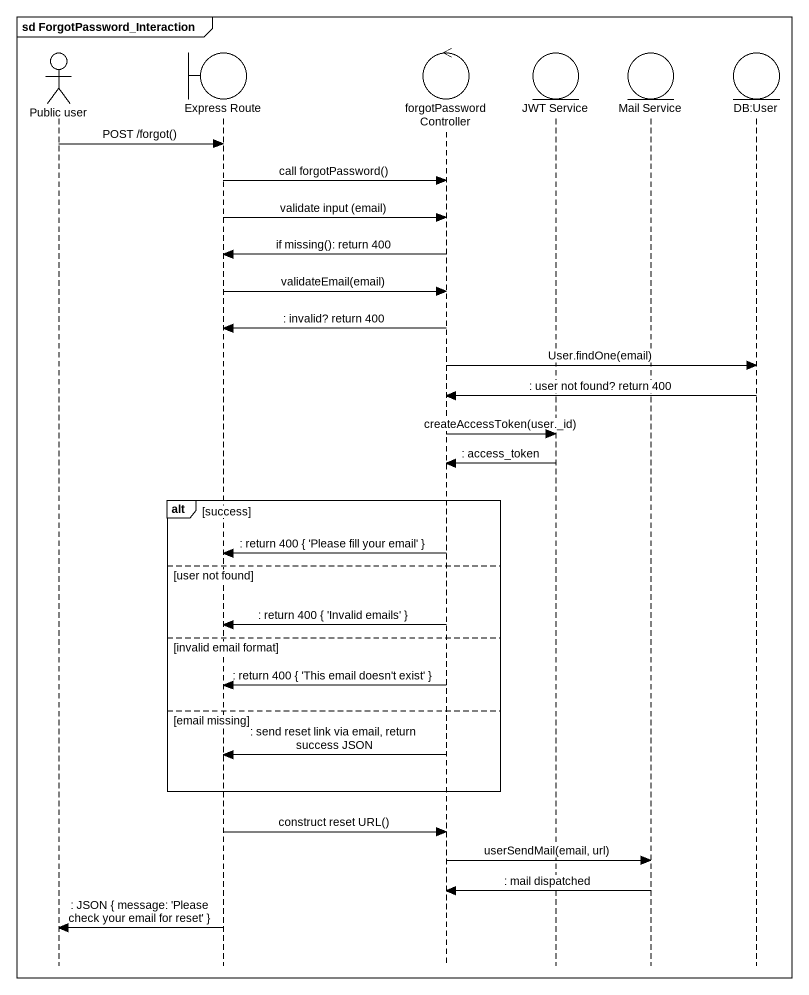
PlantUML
@startuml
mainframe sd ForgotPassword_Interaction
hide footbox
actor "Public user" as Public_user
boundary "Express Route" as Express_Route
control "forgotPassword Controller" as forgotPassword_Controller
entity "JWT Service" as JWT_Service
entity "Mail Service" as Mail_Service
entity "DB:User" as DB_User

Public_user -> Express_Route : POST /forgot()
Express_Route -> forgotPassword_Controller : call forgotPassword()
Express_Route -> forgotPassword_Controller : validate input (email)
forgotPassword_Controller -> Express_Route : if missing(): return 400
Express_Route -> forgotPassword_Controller : validateEmail(email)
forgotPassword_Controller -> Express_Route : : invalid? return 400
forgotPassword_Controller -> DB_User : User.findOne(email)
DB_User -> forgotPassword_Controller : : user not found? return 400
forgotPassword_Controller -> JWT_Service : createAccessToken(user._id)
JWT_Service -> forgotPassword_Controller : : access_token
alt success
  forgotPassword_Controller -> Express_Route : : return 400 { 'Please fill your email' }
else user not found
  forgotPassword_Controller -> Express_Route : : return 400 { 'Invalid emails' }
else invalid email format
  forgotPassword_Controller -> Express_Route : : return 400 { 'This email doesn't exist' }
else email missing
  forgotPassword_Controller -> Express_Route : : send reset link via email, return success JSON
end
Express_Route -> forgotPassword_Controller : construct reset URL()
forgotPassword_Controller -> Mail_Service : userSendMail(email, url)
Mail_Service -> forgotPassword_Controller : : mail dispatched
Express_Route -> Public_user : : JSON { message: 'Please check your email for reset' }
@enduml
